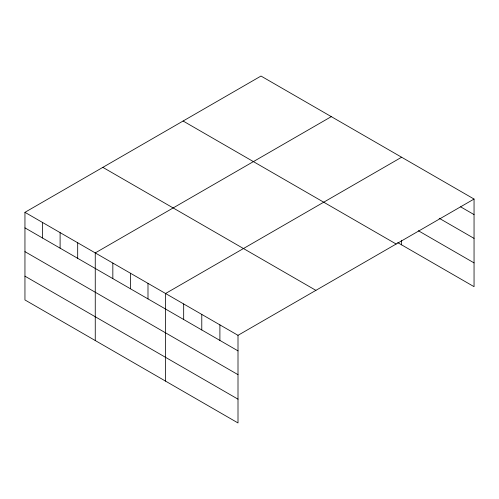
<?xml version="1.0" encoding="UTF-8"?>
<svg xmlns="http://www.w3.org/2000/svg" width="499" height="499" viewBox="0 0 499 499"><rect width="100%" height="100%" fill="white"/><g stroke="black" fill="none" stroke-linecap="round" stroke-linejoin="round"><path stroke-width="0.75" d="M474.05 199.051L260.996 76.048L24.95 212.325L24.95 299.949L238.004 422.952L238.004 335.328L474.05 199.051L474.05 286.675L397.703 242.601M331.305 116.635L95.259 252.918L95.259 340.543M401.614 157.229L165.568 293.506L165.568 381.136M460.633 206.848L474.05 214.595M439.17 218.244L474.05 238.379M418.38 230.75L474.05 262.886M183.102 121.02L396.156 244.023M102.844 167.352L315.898 290.356M24.95 212.325L238.004 335.328M24.95 227.868L238.004 350.872M24.95 251.652L238.004 374.662M24.95 276.165L238.004 399.169M401.614 240.25L401.614 244.853M219.897 324.874L219.897 340.418M201.783 314.42L201.783 329.964M183.676 303.966L183.676 319.51M147.991 283.363L147.991 298.901M130.414 273.215L130.414 288.753M112.836 263.067L112.836 278.61M77.682 242.77L77.682 258.314M60.105 232.621L60.105 248.165M42.527 222.473L42.527 238.017"/></g></svg>
